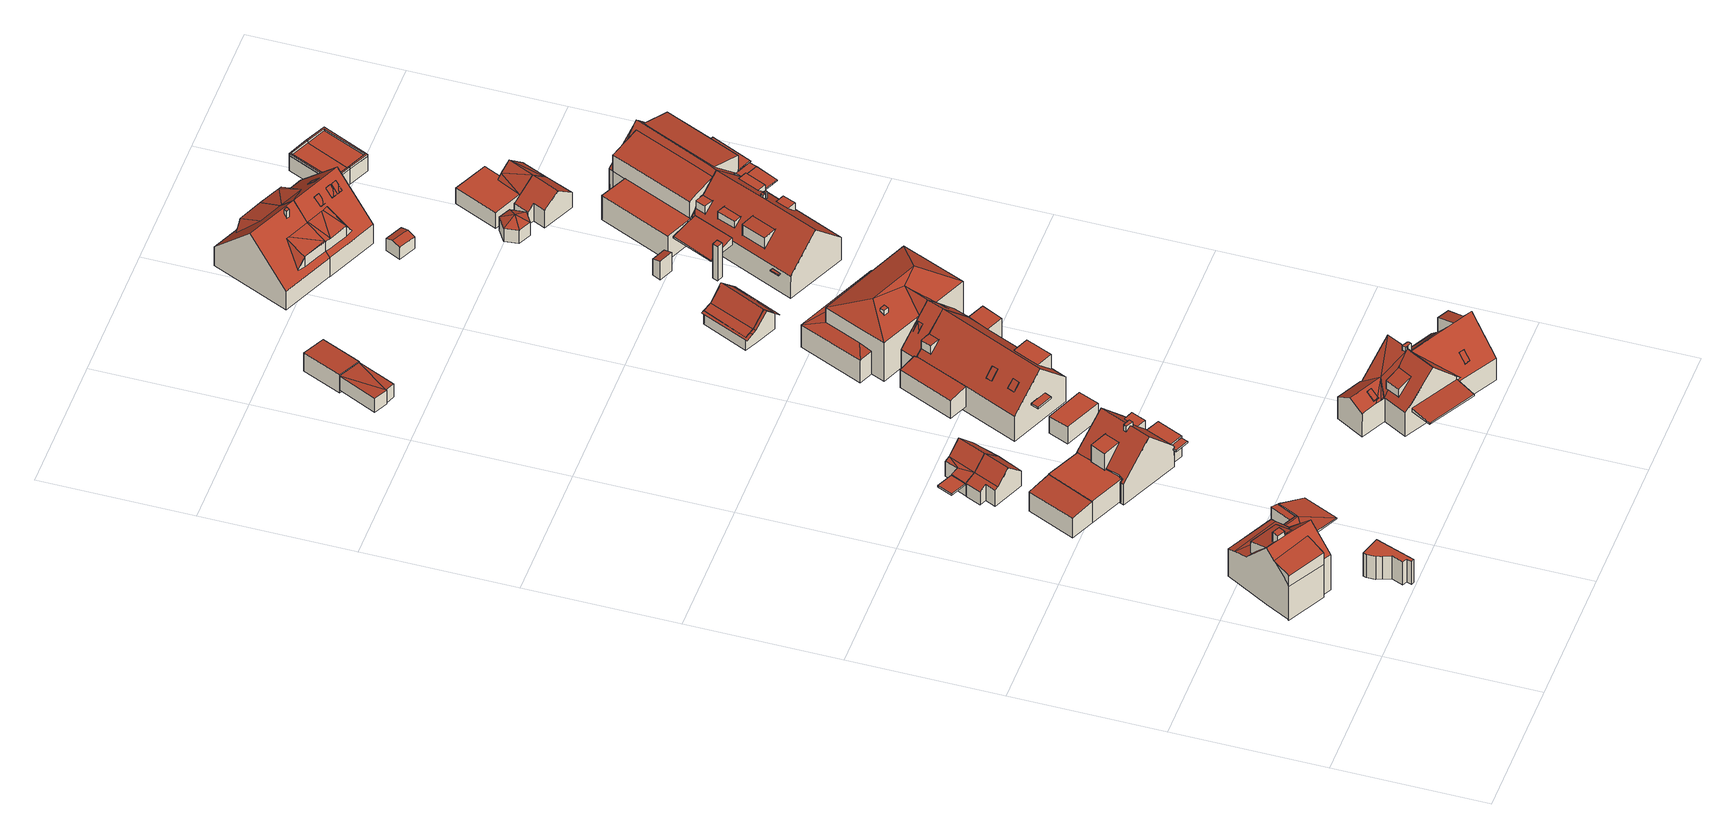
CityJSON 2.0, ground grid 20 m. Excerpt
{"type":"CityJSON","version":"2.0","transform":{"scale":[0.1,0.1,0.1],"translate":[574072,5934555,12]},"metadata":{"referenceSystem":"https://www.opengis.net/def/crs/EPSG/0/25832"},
"CityObjects":{
"building1":{"type":"Building","attributes":{"Grundfläche 2D":"8.936035","Grundhöhe NN":"12.146"},"geometry":[{"type":"Solid","lod":"3","boundaries":[[[[0,1,2,3,4,5,6,7,8,9]],[[10,11,2,1,12]],[[13,14,3,2,11,10]],[[14,13,15,4,3]],[[4,15,16,5]],[[6,5,16,17]],[[18,12,1,0]],[[7,6,17,19]],[[8,7,19,20]],[[9,8,20,21]],[[0,9,21,18]],[[10,12,18,21,20,19,17,16,15,13]]]],"semantics":{"surfaces":[{"type":"RoofSurface"},{"type":"WallSurface"},{"type":"GroundSurface"}],"values":[[0,1,1,1,1,1,1,1,1,1,1,2]]}}]},
"building2":{"type":"Building","attributes":{"Grundfläche 2D":"73.947028","Grundhöhe NN":"12.359"},"children":["building2-1","building2-2","building2-3"],"geometry":[{"type":"MultiSurface","lod":"3","boundaries":[[[22,23,24,25,26,27]],[[28,29,30,31,32,33,34,35,36,37,38,39,40,41]],[[42,43,44,45,38,37,36,46,47]],[[48,49,43]],[[50,51,52,43,49,53,54]],[[48,55,56,49]],[[22,27,57,58,47,46,59]],[[54,53,60]],[[31,61,46,36,35,62]],[[31,30,60,53,59,46,61]],[[52,44,43]],[[25,24,63,64]],[[27,26,25,64,57]],[[24,23,22,65,63]],[[60,30,29,28,50,54]],[[52,51,41,40,39,38,45,44]],[[51,50,28,41]],[[55,48,43,42,47,58,66,67]],[[56,55,67,68]],[[63,65,22,59,53,49,56,68,69,70,71]],[[64,63,71,72]],[[57,64,72,73]],[[58,57,73,66]],[[66,73,72,71,70,69,68,67]]],"semantics":{"surfaces":[{"type":"RoofSurface"},{"type":"WallSurface"},{"type":"GroundSurface"}],"values":[0,0,0,0,0,0,0,0,0,0,0,1,1,1,1,1,1,1,1,1,1,1,1,2]}}]},
"building2-1":{"type":"BuildingInstallation","parents":["building2"],"geometry":[{"type":"MultiSurface","lod":"3","boundaries":[[[74,75,76,77,78]],[[34,75,74,79,35]],[[76,75,34,33]],[[31,80,78,77,76,33,32]],[[79,74,78,80,61]]],"semantics":{"surfaces":[{"type":"RoofSurface"},{"type":"WallSurface"}],"values":[0,1,1,1,1]}}]},
"building2-2":{"type":"BuildingInstallation","parents":["building2"],"geometry":[{"type":"MultiSurface","lod":"3","boundaries":[[[81,82,83,84,85,86]],[[87,84,83]],[[88,89,84,87,90]],[[81,86,91,92,93,82]],[[83,82,93,94]],[[87,83,94,95]],[[90,87,95,96]],[[88,90,96,97,98]],[[89,88,98,97,99,100,101,102,103]],[[91,100,99,92]],[[93,92,99,97,96,95,94]]],"semantics":{"surfaces":[{"type":"RoofSurface"},{"type":"WallSurface"},{"type":"OuterCeilingSurface"}],"values":[0,0,0,1,1,1,1,1,1,1,2]}}]},
"building2-3":{"type":"BuildingInstallation","parents":["building2"],"geometry":[{"type":"MultiSurface","lod":"3","boundaries":[[[84,89,103,104,86,85]],[[103,102,101,105,104]],[[104,105,91,86]],[[105,101,100,91]]],"semantics":{"surfaces":[{"type":"RoofSurface"},{"type":"WallSurface"},{"type":"OuterCeilingSurface"}],"values":[0,1,1,2]}}]},
"building3":{"type":"Building","attributes":{"Grundfläche 2D":"2.542038","Grundhöhe NN":"12.359"},"geometry":[{"type":"Solid","lod":"3","boundaries":[[[[106,107,108,102,98,109]],[[102,108,110,111,101]],[[111,112,97,98,102,101]],[[98,97,112,113,109]],[[109,113,114,106]],[[107,106,114,115]],[[115,110,108,107]],[[111,110,115,114,113,112]]]],"semantics":{"surfaces":[{"type":"RoofSurface"},{"type":"WallSurface"},{"type":"GroundSurface"}],"values":[[0,1,1,1,1,1,1,2]]}}]},
"building4":{"type":"Building","attributes":{"Grundfläche 2D":"19.461167","Grundhöhe NN":"13.937"},"geometry":[{"type":"Solid","lod":"3","boundaries":[[[[116,117,118,119,120]],[[121,122,118,117]],[[123,122,121,124,125,126]],[[127,124,121,117,116,120,128,129]],[[125,124,127,130]],[[126,125,130,131]],[[123,126,131,132]],[[119,118,122,123,132,133]],[[120,119,133,128]],[[129,128,133,132,131,130,127]]]],"semantics":{"surfaces":[{"type":"RoofSurface"},{"type":"WallSurface"},{"type":"GroundSurface"}],"values":[[0,0,0,1,1,1,1,1,1,2]]}}]},
"building5":{"type":"Building","attributes":{"Grundfläche 2D":"130.356478","Grundhöhe NN":"13.587"},"children":["building5-1","building5-2","building5-3","building5-4"],"geometry":[{"type":"Solid","lod":"3","boundaries":[[[[134,135,136,137,138,139,140,141,142]],[[143,144,145,146,147,148,149,150,151,138,137,136,135,152,153,154,155,156,157]],[[158,159,160,161]],[[162,154,153,163,164,165,166,167,168,144,169,170,156]],[[141,171,172,173,174]],[[172,171,141,175,176,177,178,179]],[[173,172,179,180]],[[174,173,180,181]],[[145,168,167,146]],[[146,167,166,147]],[[182,149,148,147,166,165,183]],[[150,149,182,184]],[[151,150,184,185]],[[139,138,151,185,186,187,188,189,140]],[[187,177,176,175,141,174,181,190,134,142,141,140,189,188]],[[135,134,190,191]],[[152,135,191,192]],[[153,152,192,193]],[[162,155,154]],[[162,156,155]],[[168,145,144]],[[158,161,194,195]],[[159,158,195,196]],[[160,159,196,197]],[[163,153,193,194,161]],[[163,161,160,164]],[[164,160,197,183,165]],[[144,143,169]],[[170,169,143,157]],[[170,157,156]],[[180,179,178,177,187,186,185,184,182,183,197,196,195,194,193,192,191,190,181]]]],"semantics":{"surfaces":[{"type":"RoofSurface"},{"type":"WallSurface"},{"type":"GroundSurface"}],"values":[[0,0,0,0,0,1,1,1,1,1,1,1,1,1,1,1,1,1,1,1,1,1,1,1,1,1,1,1,1,1,2]]}}]},
"building5-1":{"type":"BuildingInstallation","parents":["building5"],"geometry":[{"type":"MultiSurface","lod":"3","boundaries":[[[198,199,200,201]],[[143,144,145,201,200,169]],[[198,155,156,157,170,199]],[[200,199,170,157,143,169]]],"semantics":{"surfaces":[{"type":"RoofSurface"},{"type":"WallSurface"}],"values":[0,1,1,1]}}]},
"building5-2":{"type":"BuildingInstallation","parents":["building5"],"geometry":[{"type":"MultiSurface","lod":"3","boundaries":[[[202,203,204,205,206]],[[205,204,207]],[[208,203,202]],[[208,209,207,204,203]]],"semantics":{"surfaces":[{"type":"RoofSurface"},{"type":"WallSurface"}],"values":[0,1,1,1]}}]},
"building5-3":{"type":"BuildingInstallation","parents":["building5"],"geometry":[{"type":"MultiSurface","lod":"3","boundaries":[[[210,211,212,213,214]],[[210,214,215,216]],[[216,137,217,212,211,210]],[[218,213,212,217]],[[215,214,213,218,136]]],"semantics":{"surfaces":[{"type":"RoofSurface"},{"type":"WallSurface"}],"values":[0,1,1,1,1]}}]},
"building5-4":{"type":"BuildingInstallation","parents":["building5"],"geometry":[{"type":"MultiSurface","lod":"3","boundaries":[[[219,220,221,175,189,222]],[[221,223,176,175]],[[189,188,224,222]],[[175,176,188,189]],[[219,222,224,225]],[[220,219,225,226]],[[221,220,226,223]],[[225,224,188,176,223,226]]],"semantics":{"surfaces":[{"type":"RoofSurface"},{"type":"WallSurface"},{"type":"OuterCeilingSurface"}],"values":[0,1,1,1,1,1,1,2]}}]},
"building6":{"type":"Building","attributes":{"Grundfläche 2D":"21.040163","Grundhöhe NN":"13.979"},"children":["building6-1"],"geometry":[{"type":"Solid","lod":"3","boundaries":[[[[227,117,116,120,228]],[[121,117,227,229]],[[230,229,231]],[[232,229,230]],[[121,229,232]],[[233,124,234,121,232,235]],[[228,120,236,237]],[[231,229,227,228,237,238]],[[239,232,230,231,238,240]],[[235,232,239,241,242,243]],[[124,233,235,243,242,241,244,245]],[[120,116,117,121,234,124,245,246,247,236]],[[237,236,247,246,245,244,241,239,240,238]]]],"semantics":{"surfaces":[{"type":"RoofSurface"},{"type":"WallSurface"},{"type":"GroundSurface"}],"values":[[0,0,0,0,0,0,1,1,1,1,1,1,2]]}}]},
"building6-1":{"type":"BuildingInstallation","parents":["building6"],"geometry":[{"type":"MultiSurface","lod":"3","boundaries":[[[248,243,249,250]],[[251,242,243,248]],[[242,252,249,243]],[[252,253,250,249]],[[253,251,248,250]],[[242,251,253,252]]],"semantics":{"surfaces":[{"type":"RoofSurface"},{"type":"WallSurface"},{"type":"OuterCeilingSurface"}],"values":[0,1,1,1,1,2]}}]},
"building7":{"type":"Building","attributes":{"Grundfläche 2D":"15.484915","Grundhöhe NN":"13.737"},"geometry":[{"type":"Solid","lod":"3","boundaries":[[[[254,255,256,257]],[[258,259,257,256]],[[259,260,254,257]],[[260,261,255,254]],[[261,258,256,255]],[[261,260,259,258]]]],"semantics":{"surfaces":[{"type":"RoofSurface"},{"type":"WallSurface"},{"type":"GroundSurface"}],"values":[[0,1,1,1,1,2]]}}]},
"building8":{"type":"Building","attributes":{"Grundfläche 2D":"19.270831","Grundhöhe NN":"15.254"},"geometry":[{"type":"Solid","lod":"3","boundaries":[[[[262,263,264,265]],[[266,262,267]],[[263,262,266]],[[268,269,265,264]],[[269,270,262,265]],[[270,271,267,262]],[[271,272,266,267]],[[272,273,263,266]],[[273,268,264,263]],[[269,268,273,272,271,270]]]],"semantics":{"surfaces":[{"type":"RoofSurface"},{"type":"WallSurface"},{"type":"GroundSurface"}],"values":[[0,0,0,1,1,1,1,1,1,2]]}}]},
"building9":{"type":"Building","attributes":{"Grundfläche 2D":"19.229611","Grundhöhe NN":"14.750"},"geometry":[{"type":"Solid","lod":"3","boundaries":[[[[274,275,276,277]],[[278,279,277,276]],[[279,280,274,277]],[[280,281,275,274]],[[281,278,276,275]],[[281,280,279,278]]]],"semantics":{"surfaces":[{"type":"RoofSurface"},{"type":"WallSurface"},{"type":"GroundSurface"}],"values":[[0,1,1,1,1,2]]}}]},
"building10":{"type":"Building","attributes":{"Grundfläche 2D":"133.818005","Grundhöhe NN":"12.758"},"children":["building10-1","building10-2","building10-3","building10-4","building10-5","building10-6"],"geometry":[{"type":"Solid","lod":"3","boundaries":[[[[282,283,284]],[[283,285,284]],[[286,283,282,287,288,289,290,291]],[[292,289,288,287,282,293,294]],[[286,291,290,295,283]],[[296,297,298,294,293,282]],[[292,294,298]],[[298,299,292]],[[300,301,296]],[[301,302,298,297,296]],[[301,300,303,304,305]],[[306,301,305,307,308,309]],[[306,309,308,310,301]],[[311,301,310]],[[310,312,311]],[[313,299,298,314,315,316,317,318,319]],[[320,321,292,299]],[[298,302,315]],[[317,316,315,302,301,318]],[[311,318,301]],[[314,298,315]],[[322,323,324,289,292,321,325]],[[312,318,311]],[[321,320,325]],[[282,284,326,327]],[[300,296,282,327,328]],[[303,300,328,329]],[[304,303,329,330]],[[307,305,304,330,331]],[[312,310,308,307,331,332]],[[318,312,332,333,319]],[[325,320,299,313,319,333,334]],[[322,325,334,335]],[[324,323,322,335,336]],[[295,290,289,324,336,337]],[[283,295,337,338]],[[285,283,338,339]],[[284,285,339,326]],[[329,328,327,326,339,338,337,336,335,334,333,332,331,330]]]],"semantics":{"surfaces":[{"type":"RoofSurface"},{"type":"WallSurface"},{"type":"GroundSurface"}],"values":[[0,0,0,0,0,0,0,0,0,0,0,0,0,0,0,0,0,0,0,0,0,0,1,1,1,1,1,1,1,1,1,1,1,1,1,1,1,1,2]]}}]},
"building10-1":{"type":"BuildingInstallation","parents":["building10"],"geometry":[{"type":"MultiSurface","lod":"3","boundaries":[[[340,341,342,343,344,345]],[[346,345,344,343,347,348]],[[346,349,340,345]],[[342,341,340,349,350,351]],[[351,347,343,342]]],"semantics":{"surfaces":[{"type":"RoofSurface"},{"type":"WallSurface"}],"values":[0,1,1,1,1]}}]},
"building10-2":{"type":"BuildingInstallation","parents":["building10"],"geometry":[{"type":"MultiSurface","lod":"3","boundaries":[[[352,353,354,355,356]],[[353,352,357]],[[355,354,358,359]],[[356,355,359,360]],[[361,357,352,356,360,309]],[[358,354,353,357,361,306]]],"semantics":{"surfaces":[{"type":"RoofSurface"},{"type":"WallSurface"}],"values":[0,0,1,1,1,1]}}]},
"building10-3":{"type":"BuildingInstallation","parents":["building10"],"geometry":[{"type":"MultiSurface","lod":"3","boundaries":[[[314,362,363,364,365,366,367]],[[367,366,368,369]],[[364,363,362,316,370]],[[370,317,368,366,365,364]]],"semantics":{"surfaces":[{"type":"RoofSurface"},{"type":"WallSurface"}],"values":[0,1,1,1]}}]},
"building10-4":{"type":"BuildingInstallation","parents":["building10"],"geometry":[{"type":"MultiSurface","lod":"3","boundaries":[[[288,371,372,373,374,375,376]],[[287,376,375,377,378]],[[379,374,373,372,291]],[[286,377,375,374,379]]],"semantics":{"surfaces":[{"type":"RoofSurface"},{"type":"WallSurface"}],"values":[0,1,1,1]}}]},
"building10-5":{"type":"BuildingInstallation","parents":["building10"],"geometry":[{"type":"MultiSurface","lod":"3","boundaries":[[[380,381,382,383,384,385,386,387,388]],[[382,381,380,389,302,390]],[[390,315,383,382]],[[384,383,315,298]],[[298,294,391,386,385,384]],[[293,392,387,386,391]],[[392,393,297,389,380,388,387]]],"semantics":{"surfaces":[{"type":"RoofSurface"},{"type":"WallSurface"}],"values":[0,1,1,1,1,1,1]}}]},
"building10-6":{"type":"BuildingInstallation","parents":["building10"],"geometry":[{"type":"MultiSurface","lod":"3","boundaries":[[[394,395,396,397]],[[394,398,399,395]],[[396,395,399,400]],[[397,396,400,401]],[[394,397,401,398]],[[399,398,401,400]]],"semantics":{"surfaces":[{"type":"RoofSurface"},{"type":"WallSurface"},{"type":"OuterCeilingSurface"}],"values":[0,1,1,1,1,2]}}]},
"building11":{"type":"Building","attributes":{"Grundfläche 2D":"168.827111","Grundhöhe NN":"13.236"},"children":["building11-1","building11-2","building11-3","building11-4","building11-5","building11-6"],"geometry":[{"type":"Solid","lod":"3","boundaries":[[[[402,403,404,405,406,407]],[[408,409,410,404,403,411,412]],[[402,407,413,414,415]],[[408,416,417,418,419,409]],[[412,411,403,402,420,421,422,408]],[[423,410,409,408,422,421]],[[424,405,404,410,423]],[[420,402,407,406,405,424,425]],[[402,420,425,407]],[[413,407,425,426]],[[414,413,426,427]],[[402,415,414,427,428,420]],[[418,417,429,430]],[[419,418,430,431]],[[409,419,431,432]],[[409,432,422,408]],[[417,416,433,429]],[[416,408,422,433]],[[428,427,426,425,424,423,421,420]],[[433,422,432,431,430,429]]]],"semantics":{"surfaces":[{"type":"RoofSurface"},{"type":"WallSurface"},{"type":"GroundSurface"}],"values":[[0,0,0,0,1,1,1,1,1,1,1,1,1,1,1,1,1,1,2,2]]}}]},
"building11-1":{"type":"BuildingInstallation","parents":["building11"],"geometry":[{"type":"MultiSurface","lod":"3","boundaries":[[[434,435,436,437,438,439]],[[440,438,437,436,441,436]],[[439,438,440,442]],[[434,439,442,443]],[[441,436,435,434,443,444]]],"semantics":{"surfaces":[{"type":"RoofSurface"},{"type":"WallSurface"}],"values":[0,1,1,1,1]}}]},
"building11-2":{"type":"BuildingInstallation","parents":["building11"],"geometry":[{"type":"MultiSurface","lod":"3","boundaries":[[[445,446,447,448]],[[446,445,449,450]],[[445,448,451,449]],[[448,447,452,451]],[[447,446,450,452]]],"semantics":{"surfaces":[{"type":"RoofSurface"},{"type":"WallSurface"}],"values":[0,1,1,1,1]}}]},
"building11-3":{"type":"BuildingInstallation","parents":["building11"],"geometry":[{"type":"MultiSurface","lod":"3","boundaries":[[[411,453,454,455]],[[453,411,412]],[[454,453,412,456]],[[456,455,454]]],"semantics":{"surfaces":[{"type":"RoofSurface"},{"type":"WallSurface"}],"values":[0,1,1,1]}}]},
"building11-4":{"type":"BuildingInstallation","parents":["building11"],"geometry":[{"type":"MultiSurface","lod":"3","boundaries":[[[457,458,459,460]],[[459,458,461]],[[462,457,460]],[[461,458,457,462,463]]],"semantics":{"surfaces":[{"type":"RoofSurface"},{"type":"WallSurface"}],"values":[0,1,1,1]}}]},
"building11-5":{"type":"BuildingInstallation","parents":["building11"]},
"building11-6":{"type":"BuildingInstallation","parents":["building11"],"geometry":[{"type":"MultiSurface","lod":"3","boundaries":[[[464,465,466,467]],[[464,468,469,465]],[[466,465,469,470]],[[467,466,470,471]],[[464,467,471,468]],[[469,468,471,470]]],"semantics":{"surfaces":[{"type":"RoofSurface"},{"type":"WallSurface"},{"type":"OuterCeilingSurface"}],"values":[0,1,1,1,1,2]}}]},
"building12":{"type":"Building","attributes":{"Grundfläche 2D":"190.722069","Grundhöhe NN":"13.972"},"children":["building12-1","building12-2","building12-3"],"geometry":[{"type":"Solid","lod":"3","boundaries":[[[[472,473,474,475,476,477,478,479,403]],[[480,481,482,472,403,402]],[[473,483,484,485]],[[486,485,484,487]],[[472,483,473]],[[482,483,472]],[[482,488,489,483]],[[490,489,488]],[[491,487,484,489,490]],[[484,483,489]],[[492,493,494]],[[492,494,495]],[[496,497,495,498]],[[492,495,497]],[[496,498,499]],[[476,475,474,500,433]],[[501,502,480,402,403,479,478,477,476,433,422]],[[481,480,502,503]],[[473,472,482,481,503,500,474]],[[504,500,503,505,488,482,472,473,485]],[[490,488,505,506]],[[497,487,491,490,506,507,508]],[[504,485,486,487,497,508,509,510]],[[494,493,507,511]],[[495,494,511,512]],[[498,495,512,513]],[[499,498,513,510]],[[497,496,499,510,509,508]],[[492,497,508,507,493]],[[510,513,512,511,507,506,505,503,502,501,422,433,500,504]]]],"semantics":{"surfaces":[{"type":"RoofSurface"},{"type":"WallSurface"},{"type":"GroundSurface"}],"values":[[0,0,0,0,0,0,0,0,0,0,0,0,0,0,0,1,1,1,1,1,1,1,1,1,1,1,1,1,1,2]]}}]},
"building12-1":{"type":"BuildingInstallation","parents":["building12"],"geometry":[{"type":"MultiSurface","lod":"3","boundaries":[[[514,515,516,517,518]],[[519,518,517]],[[519,520,514,518]],[[515,514,520]]],"semantics":{"surfaces":[{"type":"RoofSurface"},{"type":"WallSurface"}],"values":[0,1,1,1]}}]},
"building12-2":{"type":"BuildingInstallation","parents":["building12"],"geometry":[{"type":"MultiSurface","lod":"3","boundaries":[[[521,522,523,524]],[[525,526,522,521]],[[526,523,522]],[[521,524,525]]],"semantics":{"surfaces":[{"type":"RoofSurface"},{"type":"WallSurface"}],"values":[0,1,1,1]}}]},
"building12-3":{"type":"BuildingInstallation","parents":["building12"],"geometry":[{"type":"MultiSurface","lod":"3","boundaries":[[[527,528,529,530]],[[531,532,530,529]],[[527,530,532,533]],[[533,534,528,527]],[[529,528,534,531]]],"semantics":{"surfaces":[{"type":"RoofSurface"},{"type":"WallSurface"}],"values":[0,1,1,1,1]}}]},
"building13":{"type":"Building","attributes":{"Grundfläche 2D":"33.955800","Grundhöhe NN":"14.231"},"geometry":[{"type":"Solid","lod":"3","boundaries":[[[[535,536,537,538,539,540,541]],[[537,536,535,536]],[[537,536,535,542,543,544,538]],[[543,542,545,546,544]],[[547,548,549,550,551]],[[536,547,551,552]],[[542,536,552,553]],[[554,542,553,555]],[[556,554,555,557]],[[556,557,558,559,550,549,537,560,543]],[[552,551,550,559,558,557,555,553]],[[535,541,540,539,538,537,549,548,547,536]],[[536,542,535]],[[554,545,542]],[[556,543,544,546,545,554]],[[544,543,560,537,538]]]],"semantics":{"surfaces":[{"type":"RoofSurface"},{"type":"WallSurface"},{"type":"GroundSurface"}],"values":[[0,0,0,0,1,1,1,1,1,1,2,0,0,0,0,0]]}}]},
"building14":{"type":"Building","attributes":{"Grundfläche 2D":"86.473947","Grundhöhe NN":"15.025"},"children":["building14-1"],"geometry":[{"type":"Solid","lod":"3","boundaries":[[[[561,562,563]],[[564,565,561]],[[562,561,565,566]],[[566,567,562]],[[568,569,570,571,572,573]],[[574,573,572]],[[569,568,573,574,575,576,577,578,579,580]],[[581,582,583,567,566,565,564,580,579,584]],[[582,564,561,563]],[[583,562,567]],[[563,562,583,582]],[[569,576,571,570]],[[572,571,576,575]],[[575,574,572]],[[585,577,576,569,580,564,582,581,586,587]],[[578,577,585,588]],[[584,579,578,588,589]],[[581,584,589,586]],[[585,587,586,589,588]]]],"semantics":{"surfaces":[{"type":"RoofSurface"},{"type":"WallSurface"},{"type":"GroundSurface"}],"values":[[0,0,0,0,0,0,0,0,1,1,1,1,1,1,1,1,1,1,2]]}}]},
"building14-1":{"type":"BuildingInstallation","parents":["building14"],"geometry":[{"type":"MultiSurface","lod":"3","boundaries":[[[590,591,592,593]],[[594,595,593,592]],[[595,596,590,593]],[[591,590,596,597]],[[592,591,597,594]]],"semantics":{"surfaces":[{"type":"RoofSurface"},{"type":"WallSurface"}],"values":[0,1,1,1,1]}}]},
"building15":{"type":"Building","attributes":{"Grundfläche 2D":"0.704583","Grundhöhe NN":"13.976"},"geometry":[{"type":"Solid","lod":"3","boundaries":[[[[598,599,600,601]],[[602,603,601,600]],[[604,598,601,603,605,606]],[[598,604,606,605,607,599]],[[600,599,607,602]],[[607,605,603,602]]]],"semantics":{"surfaces":[{"type":"RoofSurface"},{"type":"WallSurface"},{"type":"GroundSurface"}],"values":[[0,1,1,1,1,2]]}}]},
"building16":{"type":"Building","attributes":{"Grundfläche 2D":"2.557832","Grundhöhe NN":"13.615"},"geometry":[{"type":"Solid","lod":"3","boundaries":[[[[608,609,610,611]],[[612,613,611,610]],[[613,614,608,611]],[[614,615,609,608]],[[615,612,610,609]],[[615,614,613,612]]]],"semantics":{"surfaces":[{"type":"RoofSurface"},{"type":"WallSurface"},{"type":"GroundSurface"}],"values":[[0,1,1,1,1,2]]}}]},
"building17":{"type":"Building","attributes":{"Grundfläche 2D":"5.696157","Grundhöhe NN":"14.860"},"geometry":[{"type":"Solid","lod":"3","boundaries":[[[[616,617,618,619]],[[620,616,619,621]],[[621,619,618,622,623]],[[620,621,623,624]],[[617,616,620,624,625]],[[618,617,625,622]],[[623,622,625,624]]]],"semantics":{"surfaces":[{"type":"RoofSurface"},{"type":"WallSurface"},{"type":"GroundSurface"}],"values":[[0,0,1,1,1,1,2]]}}]},
"building18":{"type":"Building","attributes":{"Grundfläche 2D":"87.061941","Grundhöhe NN":"14.884"},"children":["building18-1","building18-2","building18-3","building18-4"],"geometry":[{"type":"Solid","lod":"3","boundaries":[[[[626,627,564,561,563]],[[628,629,626,630]],[[629,627,626]],[[631,628,630]],[[632,631,630]],[[633,634,635]],[[571,569,633,635]],[[634,636,635]],[[634,637,636]],[[638,639,580,564,627,629,628,631,632,640,641,582,581,642]],[[643,577,576,644,645,637,634,580,639,646]],[[569,647,580,634,633]],[[563,582,641,640,630,626]],[[640,632,630]],[[564,582,563,561]],[[645,636,637]],[[636,645,644,576,571,635]],[[569,571,576]],[[638,642,581,648,649]],[[646,639,638,649,650]],[[577,643,646,650,651]],[[581,582,564,580,647,569,576,577,651,652,648]],[[652,651,650,649,648]]]],"semantics":{"surfaces":[{"type":"RoofSurface"},{"type":"WallSurface"},{"type":"GroundSurface"}],"values":[[0,0,0,0,0,0,0,0,0,0,0,0,1,1,1,1,1,1,1,1,1,1,2]]}}]},
"building18-1":{"type":"BuildingInstallation","parents":["building18"],"geometry":[{"type":"MultiSurface","lod":"3","boundaries":[[[653,654,655,656]],[[654,653,657,658]],[[659,660,656,655]],[[653,656,660,657]],[[658,659,655,654]]],"semantics":{"surfaces":[{"type":"RoofSurface"},{"type":"WallSurface"}],"values":[0,1,1,1,1]}}]},
"building18-2":{"type":"BuildingInstallation","parents":["building18"],"geometry":[{"type":"MultiSurface","lod":"3","boundaries":[[[661,662,663,664]],[[661,664,665,666]],[[664,663,667,665]],[[662,661,666,668]],[[663,662,668,667]]],"semantics":{"surfaces":[{"type":"RoofSurface"},{"type":"WallSurface"}],"values":[0,1,1,1,1]}}]},
"building18-3":{"type":"BuildingInstallation","parents":["building18"],"geometry":[{"type":"MultiSurface","lod":"3","boundaries":[[[669,670,671,672]],[[672,671,673,674]],[[669,672,674,675]],[[670,669,675,676]],[[671,670,676,673]]],"semantics":{"surfaces":[{"type":"RoofSurface"},{"type":"WallSurface"}],"values":[0,1,1,1,1]}}]},
"building18-4":{"type":"BuildingInstallation","parents":["building18"],"geometry":[{"type":"MultiSurface","lod":"3","boundaries":[[[677,678,679,680]],[[680,679,681,682]],[[682,683,677,680]],[[678,677,683,684]],[[684,681,679,678]]],"semantics":{"surfaces":[{"type":"RoofSurface"},{"type":"WallSurface"}],"values":[0,1,1,1,1]}}]},
"building19":{"type":"Building","attributes":{"Grundfläche 2D":"138.428460","Grundhöhe NN":"13.976"},"children":["building19-1","building19-2","building19-3","building19-4","building19-5","building19-6","building19-7","building19-8","building19-9","building19-10"],"geometry":[{"type":"Solid","lod":"3","boundaries":[[[[685,686,687]],[[688,689,690,691,692,693,694,695,696,697,698]],[[699,691,690]],[[699,700,701,691]],[[702,686,685,697,696,695]],[[703,704,705,700,699,690,689,688,698,697,685,687,706,707,708,709]],[[710,711,694,693,692,691,701,700,705,712]],[[702,695,694,711,713]],[[707,706,687,686,702,713]],[[709,708,707,713,711,710,712,705,704,703]]]],"semantics":{"surfaces":[{"type":"RoofSurface"},{"type":"WallSurface"},{"type":"GroundSurface"}],"values":[[0,0,0,0,0,1,1,1,1,2]]}}]},
"building19-1":{"type":"BuildingInstallation","parents":["building19"],"geometry":[{"type":"MultiSurface","lod":"3","boundaries":[[[714,715,716,717,718,719]],[[720,718,717,716,721,722]],[[719,718,720,723]],[[724,714,719,723]],[[721,716,715,714,724,725]]],"semantics":{"surfaces":[{"type":"RoofSurface"},{"type":"WallSurface"}],"values":[0,1,1,1,1]}}]},
"building19-2":{"type":"BuildingInstallation","parents":["building19"],"geometry":[{"type":"MultiSurface","lod":"3","boundaries":[[[689,726,727,728,729,730]],[[726,689,690]],[[690,731,732,728,727,726]],[[729,728,732]]],"semantics":{"surfaces":[{"type":"RoofSurface"},{"type":"WallSurface"}],"values":[0,1,1,1]}}]},
"building19-3":{"type":"BuildingInstallation","parents":["building19"],"geometry":[{"type":"MultiSurface","lod":"3","boundaries":[[[733,734,735,736]],[[736,735,737,738]],[[733,736,738,739]],[[734,733,739,740]],[[735,734,740,737]]],"semantics":{"surfaces":[{"type":"RoofSurface"},{"type":"WallSurface"}],"values":[0,1,1,1,1]}}]},
"building19-4":{"type":"BuildingInstallation","parents":["building19"],"geometry":[{"type":"MultiSurface","lod":"3","boundaries":[[[741,742,743,744]],[[742,745,743]],[[744,746,741]],[[742,741,746,745]]],"semantics":{"surfaces":[{"type":"RoofSurface"},{"type":"WallSurface"}],"values":[0,1,1,1]}}]},
"building19-5":{"type":"BuildingInstallation","parents":["building19"],"geometry":[{"type":"MultiSurface","lod":"3","boundaries":[[[747,748,749,750,751]],[[751,750,752]],[[753,754,749,748]],[[754,752,750,749]]],"semantics":{"surfaces":[{"type":"RoofSurface"},{"type":"WallSurface"}],"values":[0,1,1,1]}}]},
"building19-6":{"type":"BuildingInstallation","parents":["building19"],"geometry":[{"type":"MultiSurface","lod":"3","boundaries":[[[755,756,757,758]],[[758,757,759]],[[756,755,760,761]],[[759,757,756,761]]],"semantics":{"surfaces":[{"type":"RoofSurface"},{"type":"WallSurface"}],"values":[0,1,1,1]}}]},
"building19-7":{"type":"BuildingInstallation","parents":["building19"],"geometry":[{"type":"MultiSurface","lod":"3","boundaries":[[[762,763,764,765,766]],[[764,767,768,765]],[[763,762,769]],[[769,767,764,763]]],"semantics":{"surfaces":[{"type":"RoofSurface"},{"type":"WallSurface"}],"values":[0,1,1,1]}}]},
"building19-8":{"type":"BuildingInstallation","parents":["building19"],"geometry":[{"type":"MultiSurface","lod":"3","boundaries":[[[687,686,770,771]],[[687,706,772,686]],[[770,686,772,773]],[[771,770,773,774]],[[771,774,706,687]],[[772,706,774,773]]],"semantics":{"surfaces":[{"type":"RoofSurface"},{"type":"WallSurface"},{"type":"OuterCeilingSurface"}],"values":[0,1,1,1,1,2]}}]},
"building19-9":{"type":"BuildingInstallation","parents":["building19"],"geometry":[{"type":"MultiSurface","lod":"3","boundaries":[[[775,776,777,778]],[[779,780,778,777]],[[780,781,775,778]],[[781,782,776,775]],[[782,779,777,776]],[[782,781,780,779]]],"semantics":{"surfaces":[{"type":"RoofSurface"},{"type":"WallSurface"},{"type":"OuterCeilingSurface"}],"values":[0,1,1,1,1,2]}}]},
"building19-10":{"type":"BuildingInstallation","parents":["building19"],"geometry":[{"type":"MultiSurface","lod":"3","boundaries":[[[783,784,785,604,786]],[[783,786,787,788,691]],[[783,691,788,789,784]],[[785,784,789,790]],[[786,604,785,790,606,787]],[[606,790,789,788,787]]],"semantics":{"surfaces":[{"type":"RoofSurface"},{"type":"WallSurface"},{"type":"OuterCeilingSurface"}],"values":[0,1,1,1,1,2]}}]},
"building20":{"type":"Building","attributes":{"Grundfläche 2D":"9.485260","Grundhöhe NN":"14.439"},"geometry":[{"type":"Solid","lod":"3","boundaries":[[[[791,792,793]],[[791,794,792]],[[791,793,795]],[[791,795,796]],[[791,796,797]],[[791,797,794]],[[798,799,793,792]],[[799,800,795,793]],[[800,801,796,795]],[[801,802,797,796]],[[802,803,794,797]],[[803,798,792,794]],[[803,802,801,800,799,798]]]],"semantics":{"surfaces":[{"type":"RoofSurface"},{"type":"WallSurface"},{"type":"GroundSurface"}],"values":[[0,0,0,0,0,0,1,1,1,1,1,1,2]]}}]},
"building21":{"type":"Building","attributes":{"Grundfläche 2D":"20.962578","Grundhöhe NN":"14.439"},"geometry":[{"type":"Solid","lod":"3","boundaries":[[[[804,805,806,807,808,809,810]],[[804,811,812,813,805]],[[808,807,814,815]],[[809,808,815,816]],[[810,809,816,817]],[[811,804,810,817,818]],[[812,811,818,819]],[[807,806,805,813,812,819,820,821,814]],[[814,821,820,819,818,817,816,815]]]],"semantics":{"surfaces":[{"type":"RoofSurface"},{"type":"WallSurface"},{"type":"GroundSurface"}],"values":[[0,0,1,1,1,1,1,1,2]]}}]},
"building22":{"type":"Building","attributes":{"Grundfläche 2D":"46.099720","Grundhöhe NN":"14.457"},"geometry":[{"type":"Solid","lod":"3","boundaries":[[[[805,822,823,824]],[[805,825,822]],[[813,825,805]],[[813,812,826,825]],[[823,822,827,828]],[[829,830,831,832,823,828,827]],[[833,812,813,805,824,834,835]],[[826,812,833,836]],[[827,822,825,826,836,837,829]],[[824,823,838,834]],[[830,829,837,839]],[[831,830,839,840]],[[832,831,840,841]],[[832,841,838,823]],[[840,839,837,836,833,835,834,838,841]]]],"semantics":{"surfaces":[{"type":"RoofSurface"},{"type":"WallSurface"},{"type":"GroundSurface"}],"values":[[0,0,0,0,0,0,1,1,1,1,1,1,1,1,2]]}}]},
"building23":{"type":"Building","attributes":{"Grundfläche 2D":"163.912179","Grundhöhe NN":"13.615"},"children":["building23-1","building23-2"],"geometry":[{"type":"MultiSurface","lod":"3","boundaries":[[[842,843,844,845,846,847,848]],[[849,850,851,852,853,854,855,856]],[[842,848,857,858,697,685,859,844,843]],[[857,848,860,861,862,863]],[[864,865,866]],[[865,867,866]],[[863,866,867,868,852,851,698,697,858,857]],[[869,870,871,872,873]],[[845,874,875,876,877,878,879,880,860,847,846]],[[848,847,860]],[[879,878,881]],[[844,859,882,877,874,845]],[[865,854,853,852,868,867]],[[855,854,865,883,870,869,856]],[[884,885,886,851,850,849,856,869]],[[859,887,888,889,890,879,881,882]],[[860,880,879,890,891]],[[887,859,685,892,893,894,889,888]],[[887,859,887,888,889,888]],[[861,860,891,895]],[[864,866,863,862,861,895,896]],[[865,864,896,897]],[[865,897,898,883]],[[685,697,698,851,886,885,884,899,900,901,902,903,894,893,892]],[[870,883,898,904,871]],[[872,871,904,905]],[[873,872,905,906]],[[873,906,899,884,869]],[[891,890,889,894,903,902,901,900,899,906,905,904,898,897,896,895]]],"semantics":{"surfaces":[{"type":"RoofSurface"},{"type":"WallSurface"},{"type":"GroundSurface"}],"values":[0,0,0,0,0,0,0,0,1,1,1,1,1,1,1,1,1,1,1,1,1,1,1,1,1,1,1,1,2]}}]},
"building23-1":{"type":"BuildingInstallation","parents":["building23"],"geometry":[{"type":"MultiSurface","lod":"3","boundaries":[[[887,892,771,907,877,882]],[[771,892,893,774]],[[887,888,893,892]],[[771,774,908,907]],[[908,878,877,907]],[[881,878,908,774,893,888]]],"semantics":{"surfaces":[{"type":"RoofSurface"},{"type":"WallSurface"},{"type":"OuterCeilingSurface"}],"values":[0,1,1,1,1,2]}}]},
"building23-2":{"type":"BuildingInstallation","parents":["building23"],"geometry":[{"type":"MultiSurface","lod":"3","boundaries":[[[874,909,910,911,875]],[[911,910,912,913]],[[912,910,909,874,877,907]],[[875,911,913,876]],[[912,907,877,876,913]]],"semantics":{"surfaces":[{"type":"RoofSurface"},{"type":"WallSurface"},{"type":"OuterCeilingSurface"}],"values":[0,1,1,1,2]}}]},
"building24":{"type":"Building","attributes":{"Grundfläche 2D":"20.842400","Grundhöhe NN":"14.745"},"children":["building24-1"],"geometry":[{"type":"Solid","lod":"3","boundaries":[[[[914,915,916,917,918,919,920]],[[921,922,919,918]],[[922,923,920,919]],[[923,924,914,920]],[[924,925,926,927,921,918,917,916,915,914]],[[927,926,925,924,923,922,921]]]],"semantics":{"surfaces":[{"type":"RoofSurface"},{"type":"WallSurface"},{"type":"GroundSurface"}],"values":[[0,1,1,1,1,2]]}}]},
"building24-1":{"type":"BuildingInstallation","parents":["building24"],"geometry":[{"type":"MultiSurface","lod":"3","boundaries":[[[928,929,930,931,932,933,934,935,936]],[[918,919,933,932]],[[919,920,934,933]],[[920,914,935,934]],[[914,915,916,928,936,935]],[[916,937,929,928]],[[930,929,937,938]],[[938,917,931,930]],[[917,918,932,931]]],"semantics":{"surfaces":[{"type":"RoofSurface"},{"type":"WallSurface"}],"values":[0,1,1,1,1,1,1,1,1]}}]},
"building25":{"type":"Building","attributes":{"Grundfläche 2D":"21.202529","Grundhöhe NN":"14.666"},"children":["building25-1"],"geometry":[{"type":"Solid","lod":"3","boundaries":[[[[917,916,915,914,939,940,918]],[[921,927,926,925,924,914,915,916,917,918]],[[924,941,939,914]],[[941,942,940,939]],[[942,921,918,940]],[[924,925,926,927,921,942,941]]]],"semantics":{"surfaces":[{"type":"RoofSurface"},{"type":"WallSurface"},{"type":"GroundSurface"}],"values":[[0,1,1,1,1,2]]}}]},
"building25-1":{"type":"BuildingInstallation","parents":["building25"],"geometry":[{"type":"MultiSurface","lod":"3","boundaries":[[[943,944,932,931,945,946,928,936,935]],[[918,917,931,932]],[[917,947,945,931]],[[946,945,947,948]],[[948,916,928,946]],[[916,915,914,935,936,928]],[[914,939,943,935]],[[939,940,944,943]],[[940,918,932,944]]],"semantics":{"surfaces":[{"type":"RoofSurface"},{"type":"WallSurface"}],"values":[0,1,1,1,1,1,1,1,1]}}]}
},
"vertices":[
[131,30,38],[125,15,38],[131,12,38],[129,5,38],[133,4,38],[152,56,38],[125,64,38],[124,60,38],[124,48,38],[127,41,38],[131,12,1],[131,12,27],[125,15,1],[129,5,1],[129,5,27],[133,4,1],[152,56,1],[125,64,1],[131,30,1],[124,60,1],[124,48,1],[127,41,1],
[35,145,83],[25,125,76],[23,123,75],[73,96,76],[75,99,77],[87,120,84],[66,184,75],[65,182,76],[54,161,83],[65,155,84],[66,156,83],[66,157,83],[76,152,83],[75,150,84],[85,144,84],[86,144,84],[91,141,84],[93,146,82],[102,163,76],[103,165,75],[120,152,60],[121,153,57],[93,146,78],[93,146,79],[70,141,95],[104,122,94],[132,174,51],[67,204,52],[66,184,57],[103,165,57],[102,163,57],[58,186,57],[65,182,57],[136,181,49],[73,214,48],[75,99,61],[88,92,60],[41,156,95],[61,175,67],[68,145,91],[66,154,84],[23,123,59],[73,96,57],[25,125,61],[88,92,4],[136,181,4],[73,214,4],[41,156,4],[25,125,4],[23,123,4],[73,96,4],[75,99,4],
[72,144,98],[76,152,98],[66,157,98],[66,156,98],[62,149,98],[72,144,91],[62,149,91],
[121,153,38],[120,152,38],[127,137,38],[160,156,39],[152,159,39],[131,171,39],[175,113,36],[174,184,39],[161,157,39],[196,159,36],[131,171,35],[131,171,34],[120,152,34],[127,137,34],[175,113,34],[196,159,34],[174,184,34],[174,184,37],[160,156,34],[160,156,35],[161,159,35],[161,159,37],[161,159,38],
[132,174,37],[132,174,35],
[177,183,38],[169,192,36],[154,163,36],[176,182,38],[154,163,4],[161,159,4],[174,184,4],[176,182,4],[177,183,4],[169,192,4],
[142,523,46],[123,531,65],[108,497,65],[130,488,43],[145,521,44],[107,538,47],[92,504,47],[87,506,45],[93,544,40],[84,524,40],[93,520,45],[93,544,19],[145,521,19],[142,523,19],[84,524,19],[93,520,19],[87,506,19],[130,488,19],
[250,397,49],[209,415,95],[193,378,95],[191,373,95],[179,346,95],[217,329,52],[219,328,49],[221,333,49],[243,383,49],[153,392,50],[154,392,51],[155,391,53],[148,372,54],[147,372,53],[145,369,53],[144,367,53],[141,369,49],[139,364,49],[172,433,51],[172,432,51],[170,427,51],[163,411,52],[163,412,51],[162,412,50],[95,467,47],[67,404,47],[98,390,50],[127,453,50],[163,411,51],[127,453,51],[98,390,51],[145,369,51],[147,372,51],[148,372,51],[155,391,51],[153,392,51],[162,412,51],[238,325,49],[239,325,49],[254,359,49],[236,367,49],[221,333,47],[221,333,45],[221,333,16],[238,325,16],[239,325,16],[254,359,16],[236,367,16],[144,367,16],[145,369,16],[141,369,16],[139,364,16],[217,329,16],[219,328,16],[219,328,45],[219,328,47],[250,397,16],[209,415,16],[172,433,16],[172,432,16],[127,453,16],[95,467,16],[67,404,16],[98,390,16],
[186,402,78],[162,412,78],[153,392,78],[177,382,78],
[216,372,71],[229,367,71],[237,386,71],[224,391,71],[218,378,71],[237,386,57],[229,367,57],[235,381,57],
[185,376,98],[191,373,98],[195,371,98],[197,376,98],[187,380,98],[187,380,89],[185,376,89],[195,371,90],[197,376,90],
[215,324,47],[234,316,47],[238,325,47],[217,329,47],[238,325,45],[217,329,45],[215,324,45],[234,316,45],
[139,568,65],[160,558,42],[123,575,47],[117,577,44],[117,578,44],[110,560,45],[93,545,40],[94,544,41],[102,565,40],[145,521,20],[160,558,20],[117,578,20],[110,560,20],[117,577,20],[102,565,20],[102,565,37],[102,565,39],[93,545,20],[93,544,20],[107,538,20],[142,523,20],
[93,545,39],[80,575,39],[71,555,39],[93,545,37],[80,575,37],[71,555,37],
[267,437,44],[278,464,44],[228,485,44],[217,459,44],[228,485,17],[217,459,17],[267,437,17],[278,464,17],
[20,1237,55],[25,1296,56],[1,1245,56],[19,1236,55],[56,1282,54],[33,1232,54],[1,1245,33],[19,1236,33],[20,1237,33],[33,1232,33],[56,1282,33],[25,1296,33],
[79,1334,55],[48,1348,57],[25,1296,57],[56,1282,55],[25,1296,28],[56,1282,28],[79,1334,28],[48,1348,28],
[468,117,41],[509,96,41],[474,127,31],[514,105,31],[509,93,44],[493,72,75],[495,70,77],[505,53,90],[509,60,80],[509,65,75],[418,100,90],[427,103,82],[425,103,84],[524,88,41],[436,134,91],[423,109,91],[421,105,91],[399,66,91],[398,154,44],[399,131,57],[418,107,87],[398,156,43],[365,173,43],[354,154,57],[374,127,48],[344,136,45],[365,126,45],[371,127,47],[372,122,45],[378,121,46],[377,119,45],[369,83,55],[397,95,74],[420,105,90],[402,111,71],[384,117,53],[377,119,46],[360,88,46],[432,48,52],[438,45,46],[431,46,43],[437,43,43],[485,16,43],[432,48,45],[474,127,8],[468,117,8],[398,154,8],[398,156,8],[365,173,8],[344,136,8],[377,119,8],[360,88,8],[432,48,8],[431,46,8],[485,16,8],[524,88,8],[509,96,8],[514,105,8],
[460,41,55],[464,48,64],[465,49,66],[458,53,66],[455,47,58],[453,44,55],[453,44,54],[458,53,65],[455,47,57],[460,41,54],[464,48,63],[465,49,65],
[371,127,48],[374,127,49],[379,136,55],[372,139,55],[366,129,48],[373,125,48],[379,136,54],[372,139,54],[366,129,47],[373,125,47],
[405,110,75],[402,111,73],[386,120,66],[384,117,66],[376,101,66],[394,91,74],[376,101,53],[392,93,71],[386,120,53],
[505,65,77],[508,63,77],[509,65,76],[521,87,67],[506,95,67],[493,71,77],[506,95,44],[496,77,68],[521,87,44],
[420,111,95],[418,107,95],[418,106,95],[420,105,95],[421,105,95],[425,103,95],[426,102,95],[428,106,95],[427,107,95],[420,111,87],[418,106,88],[426,102,84],[428,106,82],[427,107,83],
[432,48,48],[369,83,48],[354,56,44],[417,21,44],[432,48,42],[369,83,42],[354,56,42],[417,21,42],
[352,625,52],[311,643,97],[248,503,97],[290,485,52],[312,535,52],[339,597,52],[269,662,52],[238,591,52],[207,521,52],[289,653,74],[276,659,60],[362,587,52],[375,615,52],[354,624,52],[268,662,52],[269,665,52],[245,675,48],[213,602,48],[352,625,12],[269,662,12],[269,662,20],[207,521,12],[290,485,12],[339,597,12],[362,587,12],[375,615,12],[354,624,12],[269,665,20],[245,675,20],[213,602,20],[238,591,20],[268,662,20],
[244,568,68],[241,562,68],[241,560,68],[241,560,69],[251,556,79],[254,564,79],[251,556,78],[241,560,67],[254,564,78],[244,568,67],[241,562,67],
[229,529,70],[237,525,79],[241,534,79],[233,538,70],[229,529,69],[237,525,78],[233,538,69],[241,534,78],
[276,659,73],[270,645,73],[283,639,74],[270,645,60],
[291,503,82],[306,538,82],[284,547,82],[269,512,82],[306,538,59],[291,503,59],[302,530,59],
[256,500,53],[233,509,53],[229,499,53],[251,490,53],[256,500,51],[233,509,51],[229,499,51],[251,490,51],
[320,665,97],[306,671,82],[277,684,50],[269,665,50],[268,662,50],[269,662,51],[273,660,56],[276,659,59],[354,624,50],[363,647,50],[334,659,82],[334,698,97],[298,725,102],[249,696,82],[265,732,82],[286,780,82],[378,640,82],[365,696,102],[414,725,82],[363,747,82],[363,747,57],[381,739,56],[389,757,56],[275,807,56],[265,732,58],[286,780,58],[238,722,56],[257,714,56],[277,684,20],[352,625,20],[354,624,20],[363,647,20],[249,696,20],[378,640,20],[414,725,20],[381,739,20],[286,780,20],[265,732,20],[257,714,20],[389,757,20],[275,807,20],[238,722,20],
[301,671,78],[293,674,68],[290,668,69],[290,667,69],[298,664,78],[298,664,77],[301,671,77],
[337,655,78],[334,648,78],[342,644,68],[345,651,68],[337,655,77],[334,648,77],
[290,704,100],[293,710,100],[286,713,100],[284,707,100],[286,713,95],[284,707,92],[290,704,92],[293,710,95],
[303,915,67],[303,914,67],[275,853,67],[274,849,67],[295,840,44],[297,843,44],[325,905,44],[286,922,48],[259,861,48],[257,857,48],[272,929,42],[243,863,42],[321,906,48],[298,856,48],[293,845,48],[293,845,22],[321,906,22],[303,914,22],[286,922,22],[275,927,44],[275,927,22],[247,866,43],[247,866,22],[259,861,22],[260,860,22],[260,860,50],
[212,1375,83],[178,1389,83],[212,1374,82],[223,1400,95],[193,1413,95],[190,1415,95],[169,1394,68],[210,1452,96],[240,1439,96],[252,1466,82],[253,1468,81],[220,1482,81],[208,1453,96],[207,1483,69],[220,1482,64],[253,1468,65],[255,1472,60],[185,1503,60],[163,1451,117],[232,1420,117],[209,1368,60],[212,1374,66],[178,1389,67],[139,1399,60],[255,1472,30],[209,1368,30],[212,1374,30],[185,1503,30],[139,1399,30],
[213,1419,120],[216,1423,120],[211,1425,120],[209,1421,120],[211,1425,113],[209,1421,108],[213,1419,108],[216,1423,113],
[355,942,75],[352,935,75],[360,932,75],[363,939,75],[360,932,20],[363,939,20],[355,942,52],[355,942,20],[355,942,49],[352,935,20],
[342,1012,42],[337,1001,46],[356,993,46],[361,1004,42],[356,993,16],[361,1004,16],[342,1012,16],[337,1001,16],
[291,1298,52],[296,1308,48],[273,1319,48],[268,1309,52],[286,1288,48],[263,1299,48],[273,1319,29],[263,1299,29],[286,1288,29],[296,1308,29],
[219,1370,82],[224,1400,95],[249,1389,95],[247,1390,95],[244,1359,83],[256,1386,96],[255,1355,66],[242,1438,96],[273,1424,97],[283,1454,81],[287,1453,80],[295,1447,66],[279,1337,60],[302,1389,117],[244,1359,66],[219,1370,66],[242,1353,60],[289,1457,60],[283,1454,65],[287,1453,65],[325,1441,60],[240,1437,98],[209,1368,29],[279,1337,29],[325,1441,29],[255,1472,29],[212,1374,29],
[284,1377,99],[288,1386,109],[281,1389,109],[277,1380,99],[284,1377,98],[288,1386,108],[281,1389,108],[277,1380,98],
[279,1390,109],[272,1393,109],[268,1384,99],[275,1381,99],[275,1381,98],[279,1390,108],[268,1384,98],[272,1393,108],
[283,1419,98],[279,1409,109],[287,1406,108],[290,1416,98],[287,1406,107],[290,1416,97],[283,1419,97],[279,1409,108],
[257,1389,99],[261,1398,109],[253,1401,109],[250,1392,99],[253,1401,108],[250,1392,98],[257,1389,98],[261,1398,108],
[491,951,59],[481,919,56],[494,950,56],[433,977,79],[431,978,76],[419,984,62],[411,982,56],[407,973,56],[361,870,56],[350,844,56],[390,826,100],[424,903,100],[452,969,100],[447,971,94],[417,984,60],[413,986,56],[412,985,56],[431,808,56],[419,984,20],[417,984,20],[413,986,20],[494,950,54],[494,950,20],[452,969,20],[447,971,20],[411,982,20],[350,844,20],[412,985,20],[431,808,20],
[430,905,102],[429,905,102],[427,906,102],[426,904,102],[425,902,102],[428,901,102],[425,902,98],[427,906,98],[426,904,98],[428,901,95],[430,905,95],[429,905,95],
[419,984,76],[414,972,76],[413,970,76],[425,964,76],[429,972,76],[414,972,62],[413,970,62],
[433,900,102],[434,902,102],[431,904,102],[430,901,102],[431,904,94],[430,901,94],[433,900,90],[434,902,90],
[451,871,76],[458,888,76],[446,893,76],[439,876,76],[458,888,64],[451,871,63],
[415,939,77],[419,948,77],[408,953,77],[398,929,77],[408,924,77],[398,929,65],[412,951,70],[408,953,65],
[458,919,76],[469,914,76],[482,942,76],[470,947,76],[482,942,64],[467,915,67],[469,914,64],
[409,909,83],[391,917,82],[377,885,82],[394,877,83],[400,891,83],[377,885,64],[383,882,71],[391,917,64],
[502,910,56],[516,940,56],[481,919,54],[502,910,54],[516,940,54],
[358,872,51],[353,860,51],[356,859,51],[361,870,51],[356,859,49],[361,870,49],[358,872,49],[353,860,49],
[411,982,59],[377,998,51],[352,943,51],[387,928,60],[387,928,49],[411,982,49],[377,998,49],[352,943,49],
[353,1186,54],[352,1205,45],[335,1194,45],[368,1197,45],[337,1175,45],[354,1167,45],[370,1177,45],[352,1205,24],[335,1194,24],[337,1175,24],[354,1167,24],[370,1177,24],[368,1197,24],
[393,1145,68],[409,1182,68],[381,1194,46],[379,1195,45],[371,1175,45],[379,1171,52],[372,1155,52],[415,1135,48],[431,1172,48],[427,1174,52],[379,1195,24],[371,1175,24],[379,1171,24],[372,1155,24],[415,1135,24],[431,1172,24],[409,1182,24],[381,1194,24],
[413,1222,56],[391,1192,50],[390,1190,50],[425,1216,68],[446,1206,48],[408,1224,50],[407,1224,50],[413,1222,50],[424,1246,50],[378,1267,50],[352,1209,50],[431,1172,25],[390,1190,25],[409,1182,25],[446,1206,25],[413,1222,25],[391,1192,25],[424,1246,25],[378,1267,25],[352,1209,25],
[508,1076,93],[505,1070,93],[463,975,93],[501,958,82],[526,1013,82],[546,1060,82],[508,1077,93],[417,984,84],[419,984,84],[446,971,93],[495,1082,93],[458,1098,81],[458,1099,81],[450,1081,81],[409,988,81],[502,1079,100],[457,978,100],[495,961,59],[546,1060,53],[548,1065,53],[509,1083,95],[504,1085,100],[461,1104,55],[458,1099,55],[499,1087,94],[458,1098,55],[487,1086,84],[409,988,55],[450,1081,55],[414,1098,55],[371,1003,55],[408,987,55],[501,958,58],[526,1013,58],[526,1013,56],[501,958,56],[501,958,54],[501,958,52],[526,1013,53],[499,959,54],[497,960,56],[450,1081,54],[409,988,54],[417,984,63],[419,984,65],[495,961,56],[495,961,54],[495,961,16],[501,958,16],[546,1060,16],[491,951,56],[491,951,54],[491,951,16],[548,1065,16],[461,1104,16],[458,1099,16],[450,1081,16],[409,988,16],[417,984,16],[419,984,16],[447,971,16],[452,969,16],[414,1098,16],[371,1003,16],[408,987,16],
[520,950,56],[520,950,54],
[520,950,58],[521,949,58],[546,1004,58],[521,949,56],[546,1004,56],
[369,1395,51],[370,1396,51],[370,1397,51],[397,1456,51],[398,1458,51],[370,1470,51],[342,1407,51],[398,1458,27],[370,1470,27],[342,1407,27],[369,1395,27],[370,1396,27],[370,1397,27],[397,1456,27],
[370,1397,54],[345,1409,54],[371,1468,54],[397,1456,54],[398,1458,54],[370,1470,54],[342,1407,54],[369,1395,54],[370,1396,54],[345,1409,51],[371,1468,51],
[397,1382,51],[426,1445,51],[397,1382,27],[426,1445,27],
[397,1382,54],[426,1445,54],[423,1444,54],[397,1385,54],[423,1444,51],[397,1385,51]
]}
